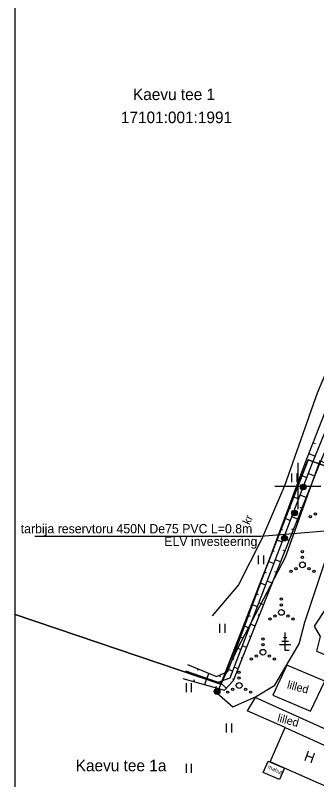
# Model space of a CAD drawing. Extents: x 635025 to 635136, y 6467970 to 6468131.
# Drawn here: x 635025.4 to 635051.6, y 6468024.5 to 6468090.9 of the extents above; entities that cross this region are included whole.
import ezdxf

# ---------------------------------------------------------------- set-up
doc = ezdxf.new("R2010")
doc.units = 0
for name, color, linetype in [('ABIJOONIS', 7, 'Continuous'), ('AED', 7, 'Continuous'), ('HALJASTUS', 7, 'Continuous'), ('HOONE', 7, 'Continuous'), ('PIIR', 7, 'Continuous'), ('POST', 7, 'Continuous'), ('PUU', 7, 'Continuous'), ('RAJATIS', 7, 'Continuous'), ('RELJEEF', 7, 'Continuous'), ('TEE', 7, 'Continuous'), ('VORK', 7, 'Continuous'), ('VORMISTUS', 7, 'Continuous')]:
    doc.layers.add(name, color=color, linetype=linetype)

msp = doc.modelspace()

# ---------------------------------------------------------------- linework, layer by layer
at = {"layer": 'ABIJOONIS'}
msp.add_lwpolyline([(635027.146, 6468045.654), (635046.763, 6468045.654), (635061.724, 6468046.877)], dxfattribs=at)
at = {"layer": 'AED'}
msp.add_line((635048.877, 6468029.04), (635045.594, 6468030.501), dxfattribs=at)
at = {"layer": 'HALJASTUS'}
for p, q in [((635049.445, 6468051.085), (635049.445, 6468050.324)), ((635049.9, 6468051.085), (635049.9, 6468050.324)), ((635046.541, 6468043.966), (635046.541, 6468043.204)), ((635046.997, 6468043.966), (635046.997, 6468043.204)), ((635043.192, 6468038.025), (635043.192, 6468037.264)), ((635043.647, 6468038.025), (635043.647, 6468037.264)), ((635040.272, 6468032.881), (635040.272, 6468032.119)), ((635040.728, 6468032.881), (635040.728, 6468032.119)), ((635043.772, 6468029.381), (635043.772, 6468028.619)), ((635044.228, 6468029.381), (635044.228, 6468028.619)), ((635040.272, 6468025.881), (635040.272, 6468025.119)), ((635040.728, 6468025.881), (635040.728, 6468025.119))]:
    msp.add_line(p, q, dxfattribs=at)
for points in [[(635044.734, 6468035.906), (635042.954, 6468032.036), (635044.347, 6468030.837), (635046.314, 6468031.712), (635048.006, 6468032.705), (635050.11, 6468036.298), (635050.6, 6468038.186), (635052.443, 6468043.732), (635053.932, 6468047.566), (635054.5, 6468048.582), (635054.077, 6468050.457), (635054.278, 6468051.147), (635051.905, 6468052.174), (635048.895, 6468043.806), (635044.734, 6468035.906)], [(635053.635, 6468039.603), (635052.428, 6468039.372), (635051.4, 6468037.838), (635051.944, 6468036.937), (635051.616, 6468035.661), (635052.59, 6468035.248), (635053.471, 6468037.011), (635054.654, 6468038.247), (635054.505, 6468039.284), (635053.635, 6468039.603)], [(635047.807, 6468031.844), (635051.084, 6468030.456), (635052.325, 6468033.072), (635049.037, 6468034.459), (635047.807, 6468031.844)], [(635052.376, 6468027.461), (635052.816, 6468028.7), (635046.294, 6468031.631), (635045.594, 6468030.501)]]:
    msp.add_lwpolyline(points, dxfattribs=at)
for centre, radius in [((635051.089, 6468047.326), 0.1), ((635051.524, 6468047.576), 0.1), ((635050.388, 6468044.312), 0.1), ((635050.388, 6468043.812), 0.1), ((635050.388, 6468043.162), 0.25), ((635049.388, 6468042.587), 0.1), ((635049.823, 6468042.837), 0.1), ((635050.953, 6468042.837), 0.1), ((635051.388, 6468042.587), 0.1), ((635048.565, 6468040.181), 0.1), ((635048.565, 6468039.031), 0.25), ((635048.565, 6468039.681), 0.1), ((635047.565, 6468038.456), 0.1), ((635048, 6468038.706), 0.1), ((635049.13, 6468038.706), 0.1), ((635049.565, 6468038.456), 0.1), ((635046.955, 6468036.718), 0.1), ((635046.955, 6468036.218), 0.1), ((635046.39, 6468035.243), 0.1), ((635046.955, 6468035.568), 0.25), ((635047.52, 6468035.243), 0.1), ((635045.955, 6468034.993), 0.1), ((635047.955, 6468034.993), 0.1), ((635044.89, 6468033.832), 0.1), ((635044.89, 6468033.332), 0.1), ((635044.89, 6468032.682), 0.25), ((635043.89, 6468032.107), 0.1), ((635044.325, 6468032.357), 0.1), ((635045.455, 6468032.357), 0.1), ((635045.89, 6468032.107), 0.1)]:
    msp.add_circle(centre, radius, dxfattribs=at)
at = {"layer": 'HOONE'}
msp.add_lwpolyline([(635047.585, 6468026.066), (635048.877, 6468029.04), (635054.072, 6468026.696), (635052.784, 6468023.782), (635047.585, 6468026.066)], dxfattribs=at)
at = {"layer": 'PIIR'}
for points in [[(635025.432, 6468038.846), (635043.3, 6468032.81), (635050.9, 6468052.27), (635063.04, 6468047.86), (635078.29, 6468105.68), (635025.432, 6468130.87)], [(635025.432, 6467993.527), (635032.67, 6467991.54), (635047.13, 6467987.48), (635063.04, 6468047.86), (635050.9, 6468052.27), (635043.3, 6468032.81), (635025.432, 6468038.846)]]:
    msp.add_lwpolyline(points, dxfattribs=at)
at = {"layer": 'POST'}
for centre, radius in [((635050.463, 6468049.913), 0.25), ((635050.463, 6468049.913), 0.225), ((635050.463, 6468049.913), 0.2), ((635050.463, 6468049.913), 0.175), ((635050.463, 6468049.913), 0.15), ((635050.463, 6468049.913), 0.125), ((635050.463, 6468049.913), 0.1), ((635050.463, 6468049.913), 0.075), ((635050.463, 6468049.913), 0.05), ((635050.463, 6468049.913), 0.025), ((635049.709, 6468047.657), 0.25), ((635049.709, 6468047.657), 0.225), ((635049.709, 6468047.657), 0.2), ((635049.709, 6468047.657), 0.175), ((635049.709, 6468047.657), 0.15), ((635049.709, 6468047.657), 0.125), ((635049.709, 6468047.657), 0.1), ((635049.709, 6468047.657), 0.075), ((635049.709, 6468047.657), 0.05), ((635049.709, 6468047.657), 0.025), ((635048.832, 6468045.478), 0.25), ((635048.832, 6468045.478), 0.225), ((635048.832, 6468045.478), 0.2), ((635048.832, 6468045.478), 0.175), ((635048.832, 6468045.478), 0.15), ((635048.832, 6468045.478), 0.125), ((635048.832, 6468045.478), 0.1), ((635048.832, 6468045.478), 0.075), ((635048.832, 6468045.478), 0.05), ((635048.832, 6468045.478), 0.025), ((635042.969, 6468032.165), 0.25), ((635042.969, 6468032.165), 0.225), ((635042.969, 6468032.165), 0.2), ((635042.969, 6468032.165), 0.175), ((635042.969, 6468032.165), 0.15), ((635042.969, 6468032.165), 0.125), ((635042.969, 6468032.165), 0.1), ((635042.969, 6468032.165), 0.075), ((635042.969, 6468032.165), 0.05), ((635042.969, 6468032.165), 0.025)]:
    msp.add_circle(centre, radius, dxfattribs=at)
at = {"layer": 'PUU'}
for p, q in [((635048.889, 6468035.719), (635048.889, 6468037.294)), ((635049.189, 6468036.519), (635048.589, 6468036.519)), ((635049.039, 6468036.819), (635048.739, 6468036.819)), ((635049.389, 6468036.219), (635048.389, 6468036.219)), ((635049.249, 6468035.719), (635048.889, 6468035.719))]:
    msp.add_line(p, q, dxfattribs=at)
at = {"layer": 'RAJATIS'}
msp.add_lwpolyline([(635046.986, 6468025.145), (635047.42, 6468026.133), (635048.834, 6468025.517), (635048.4, 6468024.529), (635046.986, 6468025.145)], dxfattribs=at)
at = {"layer": 'RELJEEF'}
for p, q in [((635051.314, 6468053.751), (635051.485, 6468053.684)), ((635050.949, 6468052.82), (635051.504, 6468052.602)), ((635050.586, 6468051.888), (635050.751, 6468051.827)), ((635050.239, 6468050.95), (635050.775, 6468050.752)), ((635051.465, 6468050.846), (635050.898, 6468051.072)), ((635049.891, 6468050.013), (635050.049, 6468049.954)), ((635051.095, 6468049.917), (635050.929, 6468049.983)), ((635050.726, 6468048.988), (635050.181, 6468049.204)), ((635049.544, 6468049.075), (635050.059, 6468048.884)), ((635049.197, 6468048.137), (635049.348, 6468048.081)), ((635050.356, 6468048.059), (635050.196, 6468048.122)), ((635048.849, 6468047.2), (635049.342, 6468047.017)), ((635049.986, 6468047.13), (635049.465, 6468047.337)), ((635048.502, 6468046.262), (635048.646, 6468046.208)), ((635049.616, 6468046.2), (635049.463, 6468046.261)), ((635048.154, 6468045.324), (635048.626, 6468045.15)), ((635049.246, 6468045.271), (635048.748, 6468045.469)), ((635047.807, 6468044.387), (635047.945, 6468044.335)), ((635048.876, 6468044.342), (635048.73, 6468044.4)), ((635047.459, 6468043.449), (635047.909, 6468043.282)), ((635048.506, 6468043.413), (635048.032, 6468043.602)), ((635047.112, 6468042.511), (635047.244, 6468042.462)), ((635048.136, 6468042.484), (635047.998, 6468042.539)), ((635046.764, 6468041.574), (635047.193, 6468041.415)), ((635047.766, 6468041.555), (635047.315, 6468041.735)), ((635046.417, 6468040.636), (635046.542, 6468040.589)), ((635047.397, 6468040.626), (635047.265, 6468040.678)), ((635047.027, 6468039.697), (635046.599, 6468039.867)), ((635046.069, 6468039.698), (635046.476, 6468039.547)), ((635045.722, 6468038.76), (635045.841, 6468038.716)), ((635046.657, 6468038.768), (635046.532, 6468038.818)), ((635046.287, 6468037.839), (635045.882, 6468038)), ((635045.375, 6468037.823), (635045.76, 6468037.68)), ((635045.027, 6468036.885), (635045.139, 6468036.843)), ((635045.917, 6468036.91), (635045.799, 6468036.957)), ((635044.68, 6468035.947), (635045.043, 6468035.813)), ((635045.547, 6468035.981), (635045.166, 6468036.132)), ((635044.332, 6468035.01), (635044.438, 6468034.97)), ((635045.177, 6468035.052), (635045.066, 6468035.096)), ((635041.328, 6468034.132), (635041.268, 6468033.989)), ((635043.985, 6468034.072), (635044.327, 6468033.945)), ((635044.807, 6468034.122), (635044.449, 6468034.265)), ((635040.949, 6468033.026), (635041.002, 6468033.215)), ((635041.912, 6468032.757), (635042.071, 6468033.323)), ((635042.25, 6468033.745), (635042.073, 6468033.323)), ((635043.171, 6468033.577), (635043.234, 6468033.431)), ((635044.437, 6468033.193), (635044.326, 6468033.238)), ((635042.875, 6468032.488), (635042.917, 6468032.638)), ((635043.774, 6468032.452), (635043.181, 6468033.017))]:
    msp.add_line(p, q, dxfattribs=at)
for points in [[(635039.986, 6468033.295), (635043.612, 6468032.282), (635044.407, 6468033.117), (635051.854, 6468051.822), (635056.795, 6468063.497), (635062.239, 6468077.659), (635066.034, 6468089.789)], [(635040.233, 6468033.973), (635043.062, 6468032.973), (635044.1, 6468033.355), (635051.202, 6468051.864), (635056.105, 6468063.838), (635061.71, 6468077.984), (635066.013, 6468089.808)], [(635040.406, 6468034.519), (635042.914, 6468033.466), (635043.921, 6468033.9), (635050.626, 6468051.995), (635055.441, 6468064.28), (635061.123, 6468078.197), (635065.989, 6468089.81)]]:
    msp.add_lwpolyline(points, dxfattribs=at)
at = {"layer": 'TEE'}
msp.add_lwpolyline([(635070.233, 6468105.836), (635067.246, 6468097.182), (635064.128, 6468089.768), (635060.049, 6468079.453), (635055.813, 6468067.812), (635051.668, 6468058.045), (635048.843, 6468050.016), (635046.837, 6468045.358), (635044.821, 6468041.434), (635042.559, 6468038.719)], dxfattribs=at)
at = {"layer": 'VORK'}
for p, q in [((635050, 6468052), (635050, 6468048)), ((635048, 6468050), (635052, 6468050))]:
    msp.add_line(p, q, dxfattribs=at)
at = {"layer": 'VORMISTUS'}
msp.add_lwpolyline([(635117.932, 6467991.345), (635025.432, 6467991.345), (635025.432, 6468131.345), (635117.932, 6468131.345)], close=True, dxfattribs=at)

# ---------------------------------------------------------------- texts
at = {"layer": 'ABIJOONIS'}
for s, p in [('tarbija reservtoru 450N De75 PVC L=0.8m', (635025.907, 6468045.894)), ('ELV investeering', (635038.386, 6468044.794))]:
    msp.add_text(s, height=0.8, dxfattribs=at).set_placement(p)
at = {"layer": 'HALJASTUS'}
for p in [(635049.009, 6468032.451), (635048.158, 6468029.566)]:
    msp.add_text('lilled', height=0.7, rotation=345, dxfattribs=at).set_placement(p)
at = {"layer": 'HOONE'}
msp.add_text('H', height=0.9, rotation=340, dxfattribs=at).set_placement((635050.458, 6468026.213))
at = {"layer": 'PIIR'}
for s, p in [('Kaevu tee 1', (635035.663, 6468083.494)), ('17101:001:1991', (635034.609, 6468081.494)), ('Kaevu tee 1a', (635030.687, 6468025.243))]:
    msp.add_text(s, height=1, dxfattribs=at).set_placement(p)
at = {"layer": 'RAJATIS'}
msp.add_text('mahuti', height=0.35, rotation=335.22486, dxfattribs=at).set_placement((635047.336, 6468025.505))
at = {"layer": 'TEE'}
msp.add_text('kr', height=0.7, rotation=65.27558, dxfattribs=at).set_placement((635045.789, 6468046.578))

doc.saveas('drawing.dxf')
